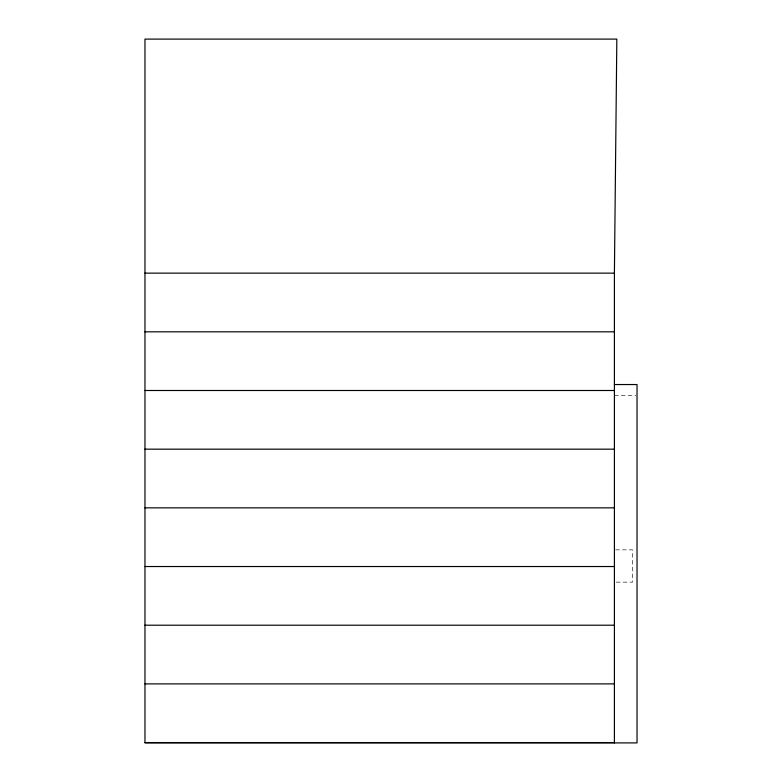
<?xml version="1.0" encoding="UTF-8"?>
<svg xmlns="http://www.w3.org/2000/svg" width="782" height="782" viewBox="0 0 782 782"><rect width="100%" height="100%" fill="white"/><g stroke="black" fill="none" stroke-linecap="round" stroke-linejoin="round"><path stroke-width="0.59" stroke-dasharray="3.91 2.93" d="M614.408 395.643L635.834 395.643M615.61 549.854L632.54 549.854L632.54 582.14L615.61 582.14"/><path stroke-width="1.17" d="M614.408 742.9L614.408 273.143L616.832 39.1L144.973 39.1L144.973 742.9L637.027 742.9L637.027 384.539L614.408 384.539M144.973 273.143L614.408 273.143M144.973 331.822L614.408 331.822M144.973 390.492L614.408 390.492M144.973 449.171L614.408 449.171M144.973 507.85L614.408 507.85M144.973 566.53L614.408 566.53M144.973 625.209L614.408 625.209M144.973 683.888L614.408 683.888M144.973 742.568L614.408 742.568"/></g></svg>
